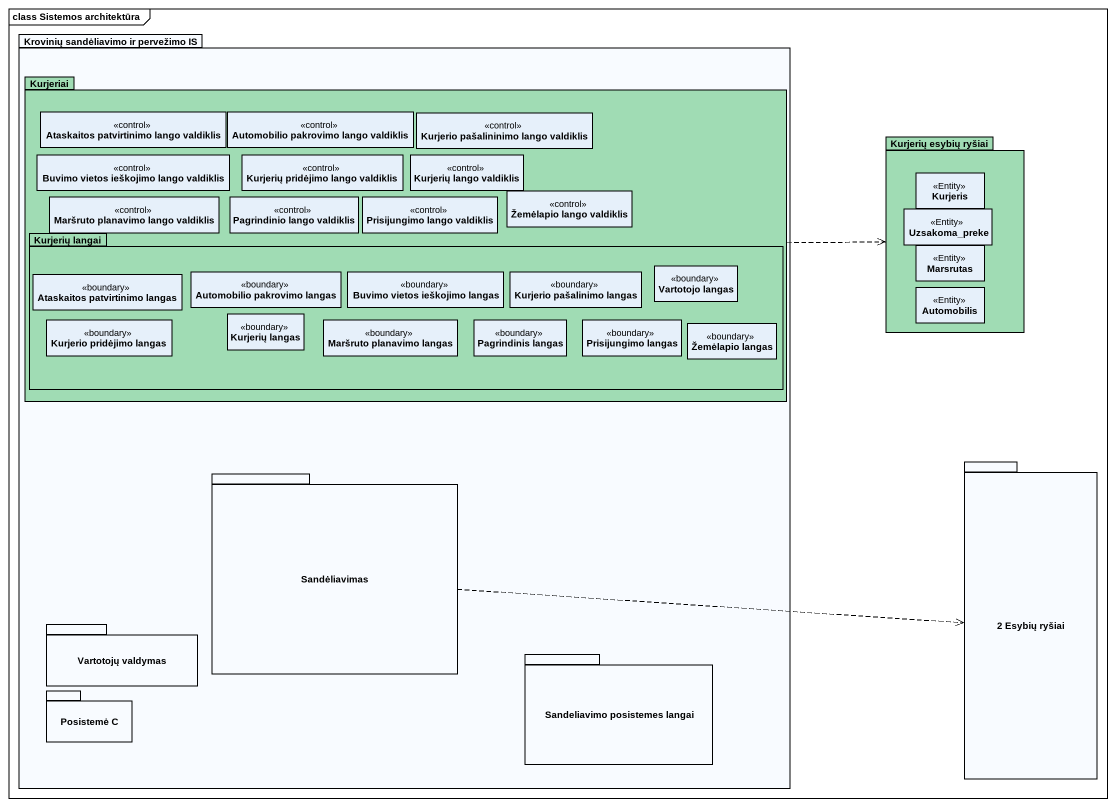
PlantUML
@startuml
mainframe class Sistemos architektūra
hide circle
hide empty members
package "Krovinių sandėliavimo ir pervežimo IS" as Krovinių_sandėliavimo_ir {
  package Kurjeriai #A0DCB4 {
    class "Ataskaitos patvirtinimo lango valdiklis" as Ataskaitos_patvirtinimo <<control>>
    class "Automobilio pakrovimo lango valdiklis" as Automobilio_pakrovimo_lango <<control>>
    class "Kurjerio pašalininimo lango valdiklis" as Kurjerio_pašalininimo_lango <<control>>
    class "Buvimo vietos ieškojimo lango valdiklis" as Buvimo_vietos_ieškojimo <<control>>
    class "Kurjerių pridėjimo lango valdiklis" as Kurjerių_pridėjimo_lango <<control>>
    class "Kurjerių lango valdiklis" as Kurjerių_lango_valdiklis <<control>>
    class "Žemėlapio lango valdiklis" as Žemėlapio_lango_valdiklis <<control>>
    class "Maršruto planavimo lango valdiklis" as Maršruto_planavimo_lango <<control>>
    class "Pagrindinio lango valdiklis" as Pagrindinio_lango_valdiklis <<control>>
    class "Prisijungimo lango valdiklis" as Prisijungimo_lango_valdiklis <<control>>
    package "Kurjerių langai" as Kurjerių_langai #A0DCB4 {
      class "Vartotojo langas" as Vartotojo_langas <<boundary>>
      class "Ataskaitos patvirtinimo langas" as Ataskaitos_patvirtinimo_2 <<boundary>>
      class "Automobilio pakrovimo langas" as Automobilio_pakrovimo_langas <<boundary>>
      class "Buvimo vietos ieškojimo langas" as Buvimo_vietos_ieškojimo_2 <<boundary>>
      class "Kurjerio pašalinimo langas" as Kurjerio_pašalinimo_langas <<boundary>>
      class "Kurjerio pridėjimo langas" as Kurjerio_pridėjimo_langas <<boundary>>
      class "Kurjerių langas" as Kurjerių_langas <<boundary>>
      class "Maršruto planavimo langas" as Maršruto_planavimo_langas <<boundary>>
      class "Pagrindinis langas" as Pagrindinis_langas <<boundary>>
      class "Prisijungimo langas" as Prisijungimo_langas <<boundary>>
      class "Žemėlapio langas" as Žemėlapio_langas <<boundary>>
    }
  }
  package Sandėliavimas {
  }
  package "Vartotojų valdymas" as Vartotojų_valdymas {
  }
  package "Sandeliavimo posistemes langai" as Sandeliavimo_posistemes {
  }
  package "Posistemė C" as Posistemė_C {
  }
}
package "Kurjerių esybių ryšiai" as Kurjerių_esybių_ryšiai #A0DCB4 {
  class Kurjeris <<Entity>>
  class Uzsakoma_preke <<Entity>>
  class Marsrutas <<Entity>>
  class Automobilis <<Entity>>
}
package "2 Esybių ryšiai" as p2_Esybių_ryšiai {
}
Kurjeriai .right.> Kurjerių_esybių_ryšiai
Sandėliavimas .right.> p2_Esybių_ryšiai
@enduml
